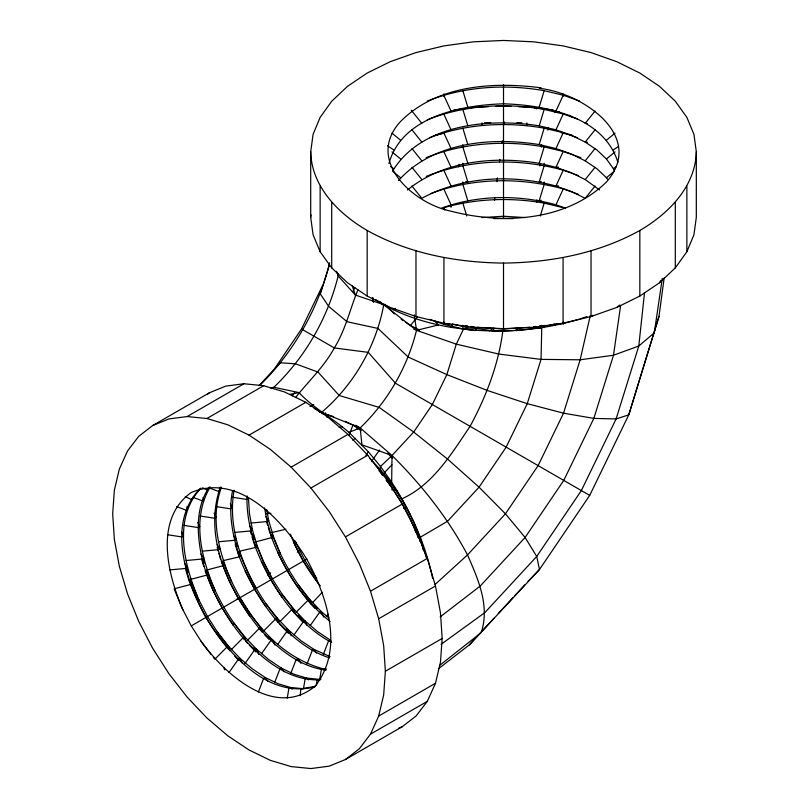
<?xml version="1.0" encoding="UTF-8"?>
<svg xmlns="http://www.w3.org/2000/svg" width="809" height="809" viewBox="0 0 809 809"><rect width="100%" height="100%" fill="white"/><g stroke="black" fill="none" stroke-linecap="round" stroke-linejoin="round"><path stroke-width="1.21" d="M504.442 124.434L504.452 122.068M432.613 578.253C425.392 543.941 410.77 511.46 391.667 482.164L392.031 455.487L413.682 432.046L432.33 404.53L446.841 374.618L456.316 344.149L463.506 329.101C502.126 333.369 541.646 330.446 578.931 319.272M247.109 495.927C246.29 513.472 250.345 530.856 255.765 547.44L239.08 551.334C248.171 576.19 261.297 599.56 278.286 619.886M152.618 425.574L168.889 418.931L187.132 416.554L206.892 418.506L227.693 424.755L249.02 435.121L270.348 449.379L291.149 467.157L310.919 488.019L329.152 511.46L345.423 536.893L359.317 563.701L370.492 591.217L378.683 618.764L383.678 645.663L385.357 671.258L383.678 694.921L378.683 716.056L370.492 734.147L359.317 748.76L345.423 759.52L329.152 766.174L310.919 768.55L291.149 766.588L270.348 760.349L249.02 749.973L227.693 735.725L206.892 717.947L187.132 697.085L168.889 673.644L152.618 648.211L138.723 621.403L127.549 593.887L119.358 566.34L114.362 539.431L112.684 513.836L114.362 490.183L119.358 469.048L127.549 450.947L138.723 436.344L152.618 425.574L209.42 392.78L225.691 386.126L243.934 383.749L263.694 385.711L284.495 391.95L305.822 402.326L327.149 416.584L347.951 434.362L367.721 455.224L385.964 478.655L402.225 504.098L416.119 530.896L427.304 558.412L435.485 585.969L440.48 612.868L442.159 638.463L440.48 662.126L435.485 683.261L427.304 701.352L416.119 715.965L402.225 726.725L345.423 759.52M300.25 695.72L300.715 689.571L302.333 688.631L315.429 686.325M316.572 685.122L316.946 680.197L320.991 678.943M526.669 125.324L526.861 122.968M536.67 202.301L536.883 199.793M539.714 165.916L539.927 163.408M541.292 147.107L541.504 144.589M338.384 273.513L338.162 275.93C327.726 318.2 305.266 357.103 273.877 387.278L271.844 388.684M644.5 292.959L638.786 346.03L616.094 418.961L581.358 490.567L536.721 556.45L484.904 612.565L441.036 644.348M494.491 200.177L494.815 197.699M496.928 181.6L497.414 177.889M499.527 161.79L499.861 159.312M501.974 143.213L502.298 140.736M438.427 668.78L469.392 644.844L539.492 569.496L589.71 495.391L628.775 414.845L658.981 316.461L664.149 278.033M310.707 151.768L313.083 134.355L320.142 117.366L331.72 101.226L347.526 86.33L367.175 73.053L390.181 61.706L415.978 52.585L443.929 45.901L473.346 41.825L503.511 40.45L533.667 41.825L563.084 45.901L591.035 52.585L616.832 61.706L639.838 73.053L659.487 86.33L675.303 101.226L686.871 117.366L693.94 134.355L696.316 151.768L696.316 217.358L693.94 234.772L686.871 251.751L675.303 267.89L659.487 282.786L639.838 296.064L616.832 307.41L591.035 316.541L563.084 323.226L533.667 327.301L503.511 328.676L473.346 327.301L443.929 323.226L415.978 316.541L390.181 307.41L367.175 296.064L347.526 282.786L331.72 267.89L320.142 251.751L313.083 234.772L310.707 217.358L310.707 151.768C311.526 186.788 338.647 213.839 367.175 230.474C408.646 253.51 456.428 262.571 503.511 263.077C550.585 262.571 598.367 253.51 639.838 230.474C668.365 213.839 695.487 186.788 696.316 151.768M310.707 217.358L311.04 214.87M388.937 163.549C401.931 116.526 461.342 105.099 503.511 103.805C545.59 105.089 603.666 116.294 617.924 162.387M620.574 305.954L613.495 355.242L593.846 418.395L563.762 480.404L525.102 537.469L480.222 586.06L440.177 616.903M662.278 278.397L654.299 332.812L638.786 346.03L613.495 355.242L580.154 359.793L541.029 359.388L498.789 354.049L456.316 344.149L416.504 330.345L383.769 304.7L375.76 299.623M287.246 698.157L288.874 688.398L290.492 687.458L302.333 688.631M303.476 688.783L305.104 679.024L306.722 678.094L318.564 679.267M319.707 679.408L321.335 669.66L322.953 668.719L326.502 669.073M547.905 130.168L548.31 127.852M502.844 330.942C498.435 364.596 486.158 396.592 470.08 426.323C451.523 453.697 433.149 484.642 401.871 498.85M451.038 207.296L451.493 204.839M458.652 166.796L459.118 164.348M462.344 147.167L462.809 144.71M379.623 470.899L380.513 466.48L392.031 455.487C421.671 484.955 447.893 517.891 467.501 554.913C478.119 579.072 490.052 606.022 481.203 632.618L440.167 664.998M590.307 315.48L580.154 359.793L563.539 413.177L538.116 465.6L505.433 513.826L467.501 554.913L435.03 584.523M232.456 491.215C228.087 513.169 232.638 535.851 239.535 556.804L222.849 560.708C240.222 607.154 272.603 655.098 322.953 668.719L324.631 670.509M234.074 490.274C227.976 524.293 239.858 558.888 256.18 588.416M336.544 271.339L338.162 275.93L355.343 295.042L383.769 304.7C376.084 346.313 353.786 384.932 321.577 412.398L314.195 408.545M329.678 262.773C318.17 309.078 293.768 351.915 259.77 385.418M516.597 330.81L517.244 328.403M539.209 107.071L544.174 90.679L563.246 95.24L579.679 101.054M392.699 170.901C421.802 123.585 489.344 118.063 539.209 125.82L544.174 109.417L563.246 113.978L577.333 118.963M398.493 180.609C432.825 142.071 490.982 136.893 539.209 144.558L544.174 128.156L563.246 132.727L577.333 137.702M407.463 189.963C443.747 160.516 494.491 155.965 539.209 163.297L544.174 146.904L563.246 151.465L580.852 157.694M540.27 216.003L544.174 203.12L563.246 207.691M329.496 264.634L320.354 294.041L328.687 306.399L347.041 321.729L377.985 328.444L408.201 357.042L446.841 374.618L487.443 390.514L527.246 403.671L563.539 413.177L593.846 418.395L616.094 418.961L628.775 414.845L658.981 316.461M357.952 289.703C350.014 309.089 345.544 329.85 334.329 347.941C324.176 366.659 308.644 381.079 295.588 397.492M414.289 314.853L416.504 330.345C407.362 367.387 387.683 401.466 360.177 427.91L348.901 432.34C332.863 418.233 313.7 408.403 299.017 392.598L273.877 387.278L270.297 387.946M540.897 327.716L541.676 325.309M493.278 330.78L494.066 328.414M349.023 435.242L352.957 425.099L345.119 421.287M258.384 691.968L263.623 678.438L265.251 677.507L278.033 683.716L290.492 687.458L292.17 689.248M274.615 682.594L279.853 669.073L281.481 668.133L294.264 674.352L306.722 678.094L308.401 679.873M290.836 673.219L296.084 659.699L297.712 658.759L300.988 663.431M307.066 663.855L312.314 650.325L313.943 649.394L330.123 656.625M323.297 654.481L328.545 640.961L330.173 640.02L331.488 641.891M201.016 488.151C172.216 518.407 184.28 566.26 199.166 600.47M210.188 487.018C191.146 518.933 201.552 559.181 215.396 591.096M220.361 487.038C202.685 537.53 229.382 592.239 261.297 631.05M221.494 487.19C209.814 518.104 218.915 552.567 231.627 581.732M555.955 111.076L563.246 95.24M539.209 125.82L555.955 129.824L563.246 113.978M539.209 144.558L555.955 148.563L563.246 132.727M563.246 151.465L555.955 167.301L539.209 163.297M578.506 175.604L563.246 170.203L555.955 186.04C511.864 174.006 462.495 176.372 421.823 198.306L411.973 186.06M441.552 208.146C478.008 194.838 518.69 194.544 555.955 204.788L563.246 188.942L578.506 194.342M516.011 330.446L517.487 327.382M259.092 385.58L274.403 369.005L301.514 329L322.599 285.516M353.159 290.987L354.797 287.599M659.487 282.786L660.71 280.581M383.769 304.7C404.52 316.289 427.526 323.367 450.886 327.321L452.737 324.389M365.911 455.437L368.317 451.705L348.901 432.34M292.302 395.844L294.415 392.729M371.644 461.191L379.552 450.006M229.038 672.471L238.382 659.254L240.01 658.314L252.469 668.962L265.251 677.507L267.87 681.239M244.54 664.118L254.613 649.88L256.241 648.939L268.699 659.598L281.481 668.133L284.101 671.864M261.499 653.733L270.843 640.506L272.471 639.575L275.009 645.127M277.73 644.358L287.074 631.141L288.702 630.201L301.16 640.849L313.943 649.394L316.562 653.126M293.95 634.984L303.304 621.767L304.932 620.827L317.391 631.485L330.173 640.02M310.181 625.62L319.535 612.403L321.163 611.462L328.828 618.015M326.411 616.246L327.857 614.213M209.309 486.988C194.918 507.88 197.012 535.396 202.169 559.039C209.622 588.74 224.69 616.114 244.328 639.484M405.299 322.022L410.466 325.501L417.282 317.027M595.04 111.096L585.19 123.342L587.465 123.544M595.04 129.834L585.19 142.081L571.407 135.285L555.955 129.824M555.955 148.563L571.407 154.034L585.19 160.829L595.04 148.573M558.382 167.069L555.955 167.301L571.407 172.772L585.19 179.568L595.04 167.321M595.04 186.06L585.19 198.306L571.407 191.511L555.955 186.04L558.382 185.817M413.884 526.871L415.32 525.314M469.392 644.844L494.077 618.116M498.334 613.505L512.805 597.831M514.504 595.99L524.717 584.927M528.125 581.236L539.492 569.496L536.721 556.45L525.102 537.469L505.433 513.826L479.049 487.16L447.761 459.259L413.682 432.046L379.148 407.372L339.254 395.52L317.988 372.059L295.528 363.838L280.662 362.786L274.403 369.005M391.859 464.771L383.486 473.7L394.418 487.736L402.862 500.943M231.061 649.88L244.399 636.44L256.241 648.939L258.779 654.491M247.291 640.506L260.629 627.066L262.025 631.991M263.512 631.131L276.86 617.702L288.702 630.201L291.24 635.753M279.742 621.767L293.091 608.328L304.932 620.827L306.965 625.276M295.973 612.393L309.321 598.963L321.163 611.462L323.701 617.014M312.203 603.029L322.245 592.309M393.498 309.776L395.237 308.3M606.437 140.23L615.032 133.151M587.465 142.293L585.19 142.081L596.971 150.039L606.437 158.968L615.032 151.9M585.19 160.829L596.971 168.788L606.437 177.707L614.071 171.427M554.438 325.39L556.248 323.934M616.832 307.41L619.755 305.084M207.438 394.317L209.42 392.78M200.319 488.373C166.088 523.14 185.898 580.306 205.87 617.469C228.067 653.338 267.668 699.077 314.893 686.821M237.067 598.872L239.049 597.335M267.708 575.148L270.671 572.853M297.358 552.193L299.33 550.666M613.374 149.898L618.47 146.419M614.314 170.901L613.374 168.636L616.428 166.553M306.914 558.999L191.278 625.893L181.792 607.599L174.168 588.821L192.471 583.977L188.901 580.306C197.993 605.162 211.119 628.532 228.108 648.858M489.485 330.891L493.733 328.242M352.623 440.086L355.454 438.357M420.306 537.216L447.589 521.229L479.049 487.16L506.161 447.155L527.246 403.671L541.029 359.388L541.767 327.675L540.665 325.916M187.132 416.554L243.934 383.749M206.892 418.506L263.694 385.711M249.02 435.121L305.822 402.326M321.76 413.51L324.207 413.753L325.693 412.893M192.471 498.334L190.843 499.274L185.281 496.605M208.702 488.97L207.074 489.9L202.624 487.766M291.149 467.157L347.951 434.362M310.919 488.019L367.721 455.224M239.535 556.804L241.163 555.874L237.593 552.193C246.745 577.939 260.538 601.825 278.256 622.627L276.86 617.702L265.928 603.656M255.765 547.44L257.383 546.5L252.479 529.996L249.496 513.877L248.484 498.536L246.866 499.477L232.527 497.252M255.31 541.969L273.614 537.125L268.709 520.622L266.646 509.468M345.423 536.893L402.225 504.098M418.293 537.682L412.003 522.22L402.538 503.916L404.015 503.067L392.911 485.703L380.463 469.705L369.501 458.137M419.638 540.999L421.125 540.139L413.5 521.36L404.015 503.067M370.492 591.217L427.304 558.412M378.683 618.764L435.485 585.969M385.357 671.258L442.159 638.463M378.683 716.056L435.485 683.261M370.492 734.147L427.304 701.352M593.159 315.318L591.035 316.541L591.035 250.942M310.434 406.078L313.771 404.722M310.059 406.492L313.386 405.127M398.746 728.151L402.225 726.725M427.334 101.054C464.235 86.391 505.251 83.883 544.174 90.679M427.334 119.793C464.235 105.14 505.251 102.632 544.174 109.417M429.68 137.702C465.923 123.666 506.08 121.572 544.174 128.156M426.161 157.694C463.395 142.738 504.826 140.008 544.174 146.904M426.161 176.433C469.493 159.191 518.468 157.795 563.246 170.203M430.853 193.513C472.931 177.677 520.086 177.07 563.246 188.942M580.063 318.898L586.889 316.622M403.711 508.446L406.654 507.607M435.181 135.356L442.351 133.556M539.209 88.333C581.337 92.57 646.644 135.872 606.437 182.045C566.249 221.16 502.885 224.76 451.058 211.189C412.742 203.413 364.899 160.04 400.576 121.481C436.749 85.006 493.227 81.567 541.191 87.837M541.191 181.54L539.209 182.035L544.174 165.643L544.174 163.246M541.191 200.278L539.209 200.784L544.174 184.381L544.174 181.985M554.762 323.924C538.076 328.606 520.804 330.679 503.511 330.901C489.88 332.418 476.107 326.057 462.849 328.889L443.767 324.328L429.68 319.343M416.504 330.345L438.458 324.945L434.564 320.89M339.133 427.476L342.258 426.727M544.174 203.12C510.894 197.234 476.339 198.498 443.767 207.691L444.808 209.946M271.541 532.595L285.84 529.248M289.582 394.438L299.017 392.598M453.738 110.135L473.346 107.415L488.424 106.727M481.911 217.56L503.511 216.256L525.102 217.56M529.996 327.261L503.511 329.01L477.017 327.261M533.546 326.765L535.902 326.442M539.451 325.956L541.808 325.623M320.586 679.722C289.248 681.643 262.531 659.375 242.771 637.381M554.752 112.37L559.515 111.864M449.844 323.752L443.767 324.328L443.767 321.931M265.959 513.796L270.914 513.331M250.962 523.049L267.091 521.562L268.709 520.622L265.878 516.638M234.731 532.423L250.861 530.926L252.479 529.996L249.657 526.012M218.511 541.787L234.63 540.301L236.248 539.36L233.427 535.386M202.28 551.162L218.4 549.675L220.028 548.735L217.196 544.75M186.05 560.526L202.169 559.039L203.797 558.109L200.966 554.125M169.819 569.9L185.939 568.414L187.567 567.473L184.735 563.489M326.381 416.908L328.636 416.716M495.968 106.383L511.045 106.383M493.824 218.582L513.199 218.582M484.51 122.766L490.739 122.543M516.9 122.574L521.886 122.766M518.589 106.727L533.667 107.415L553.285 110.135M413.874 329.405L419.547 329.91M557.168 323.752L560.819 324.096M319.565 412.287L323.246 412.651M326.067 670.125C298.915 666.667 276.688 647.706 259.001 628.006M391.637 489.718L396.885 490.375M465.205 325.623L467.572 325.956M471.111 326.442L473.477 326.765M474.661 330.527L462.849 328.889L462.849 325.299M450.886 327.321L463.506 329.101M216.296 506.626L230.636 508.841L232.254 507.91L230.332 503.764M200.066 516L214.405 518.215L216.023 517.275L214.102 513.139M183.835 525.365L198.175 527.589L199.793 526.649L197.871 522.513M167.605 534.739L181.944 536.954L183.562 536.023L181.641 531.877M561.426 132.848L567.574 134.072M422.551 548.745L424.685 549.2M452.261 323.924L467.814 327.645M465.822 181.54L467.814 182.035L462.849 165.643L462.849 163.246M539.209 327.645L541.191 328.141M568.808 134.314L572.297 135.305M324.207 413.753L333.672 416.595M329.627 657.909C307.916 650.982 290.198 635.338 275.232 618.642M555.955 204.788L565.461 208.146M209.137 487.908L218.4 491.376L220.028 490.436L219.32 488.09M192.906 497.272L202.169 500.751L203.797 499.81L203.089 497.464M176.675 506.646L185.939 510.115L187.567 509.174L186.859 506.828M321.577 412.398L360.177 427.91L392.031 455.487L361.916 444.808L360.177 427.91M533.667 107.415L536.852 108.871M331.741 642.508C316.137 634.458 303.112 622.252 291.462 609.268M410.466 325.501L419.436 329.93M301.514 329L334.329 347.941L368.247 352.36L395.49 383.254L589.71 495.391M569.142 115.272L572.165 117.153M356.526 425.625L360.683 428.406M352.957 425.099L361.279 430.661M585.19 179.568L599.55 189.963M401.173 319.231L403.236 320.627M387.531 145.721L393.639 149.898M390.585 166.553L393.639 168.636M391.991 133.151L400.576 140.23M391.991 151.9L400.576 158.968M392.941 171.427L400.576 177.707M330.082 621.413C302.121 599.186 282.594 567.878 270.499 534.557M201.006 641.143C224.255 673.725 275.009 719.606 315.106 686.143C344.583 649.172 327.058 596.375 306.783 559.201C284.121 522.22 239.676 471.94 191.258 492.509C153.852 519.176 167.564 574.441 182.935 609.834M394.357 313.902L384.821 304.275M417.565 536.468L421.125 540.139L426.363 557.765M270.772 534.193L273.614 537.125L280.318 553.619M387.612 453.192L392.678 458.531M375.872 465.66L379.259 469.23M313.892 604.808L317.27 608.368M277.679 552.234C287.498 572.479 299.492 591.885 314.934 608.338M298.501 615.062L304.406 621.292M254.269 543.931C264.765 573.045 281.178 600.076 302.92 622.151M286.487 628.886L289.015 631.556M279.105 623.517L288.378 633.305M268.578 636.471L271.106 639.15M264.553 634.66L268.77 639.11M254.026 647.625L258.243 652.074M247.483 643.145L245.794 641.365L244.399 636.44L233.467 622.394M249.172 644.925L255.917 652.044M234.63 656.079L238.837 660.528M368.317 451.705L380.513 466.48L391.667 482.164M411.215 110.155L421.823 123.342M411.973 129.834L421.823 142.081M411.973 148.573L421.823 160.829M411.973 167.321L421.823 179.568M382.637 475.277L378.976 470.565L380.463 469.705L381.858 474.63M386.298 479.98L391.425 486.563L402.538 503.916M386.237 480.253L392.79 488.676M314.62 575.543L316.804 578.354M320.283 585.847C307.693 570.365 297.57 552.84 290.461 534.193M318.159 583.218L303.395 561.153L293.91 542.859M298.39 584.917L309.321 598.963L310.717 603.888M311.475 602.088C294.759 582.076 281.421 559.292 272.441 534.8M282.159 594.291L293.091 608.328L294.486 613.252M294.516 610.512L283.524 596.395L272.411 579.052L264.088 562.983L257.383 546.5L253.824 542.819L252.074 536.943M262.783 630.191L251.063 615.143L239.96 597.78M245.087 637.684C228.381 617.641 215.588 594.544 206.619 570.072L224.932 565.238L221.363 561.567L228.998 580.346L238.473 598.64L249.577 616.003M217.237 631.768L228.168 645.815L240.01 658.314L242.043 662.753M229.594 647.999L218.602 633.882L207.488 616.529L198.023 598.225M211.169 654.542L202.381 643.246L191.258 625.903M213.364 657.363L214.83 659.244L228.168 645.815L229.564 650.739M606.437 158.968L613.374 168.636M606.437 177.707L607.822 179.638M380.513 301.858L382.667 304.862M355.1 425.17L357.73 428.901M315.338 576.635L304.872 560.303L295.963 543.082M282.038 597.254L270.934 579.901L261.459 561.608M265.807 606.629L254.704 589.265L245.228 570.972M233.346 625.367L222.242 608.014L212.767 589.71L205.132 570.932L208.702 574.612L190.388 579.446L197.578 597.123M404.712 504.047L410.264 514.757M272.421 579.042L262.945 560.748L256.21 544.174M474.762 327.028L476.37 330.284M443.767 95.24L451.058 111.076M443.767 113.978L451.058 129.824M443.767 132.727L451.058 148.563M443.767 151.465L451.058 167.301M443.767 170.203L451.058 186.04M443.767 188.942L451.058 204.788M223.78 667.688L224.791 669.903M410.861 519.975L415.775 532.069M295.204 540.948L296.549 544.245M352.178 285.628L355.343 295.042M462.849 90.679L467.814 107.071M462.849 109.417L467.814 125.82M462.849 128.156L467.814 144.558M462.849 146.904L467.814 163.297M467.814 200.784L462.849 184.381L462.849 181.985M462.849 203.12L466.742 216.003M419.183 535.528L423.734 550.858M271.996 538.066L267.091 521.562L264.563 507.921M266.566 521.704L267.607 525.223M268.305 527.579L270.054 533.455M252.873 533.738L254.613 539.613M250.335 531.068L251.377 534.597M236.643 543.112L237.684 546.631M235.146 543.972L237.249 551.02M217.176 547.46L218.218 550.99M218.915 553.336L220.665 559.211M203.484 559.494L204.525 563.024M201.987 560.354L203.737 566.239M187.253 568.869L188.295 572.398M185.757 569.728L188.558 579.133M372.888 297.651L373.536 302.414M372.403 297.682L372.888 301.251M482.012 122.847L482.184 125.213M686.871 186.161L686.871 251.751M675.303 202.301L675.303 267.89M639.838 230.474L639.838 296.064M563.246 321.931L563.246 324.328M563.084 93.834L563.084 96.352M563.084 257.626L563.084 323.226M544.174 325.299L544.174 327.696M503.511 84.561L503.511 218.147M503.511 263.077L503.511 328.676M503.511 329.01L503.511 331.407M443.929 93.834L443.929 96.352M443.929 257.626L443.929 323.226M415.978 250.942L415.978 316.541M367.175 230.474L367.175 296.064M331.72 202.301L331.72 267.89M320.142 186.161L320.142 251.751"/></g></svg>
